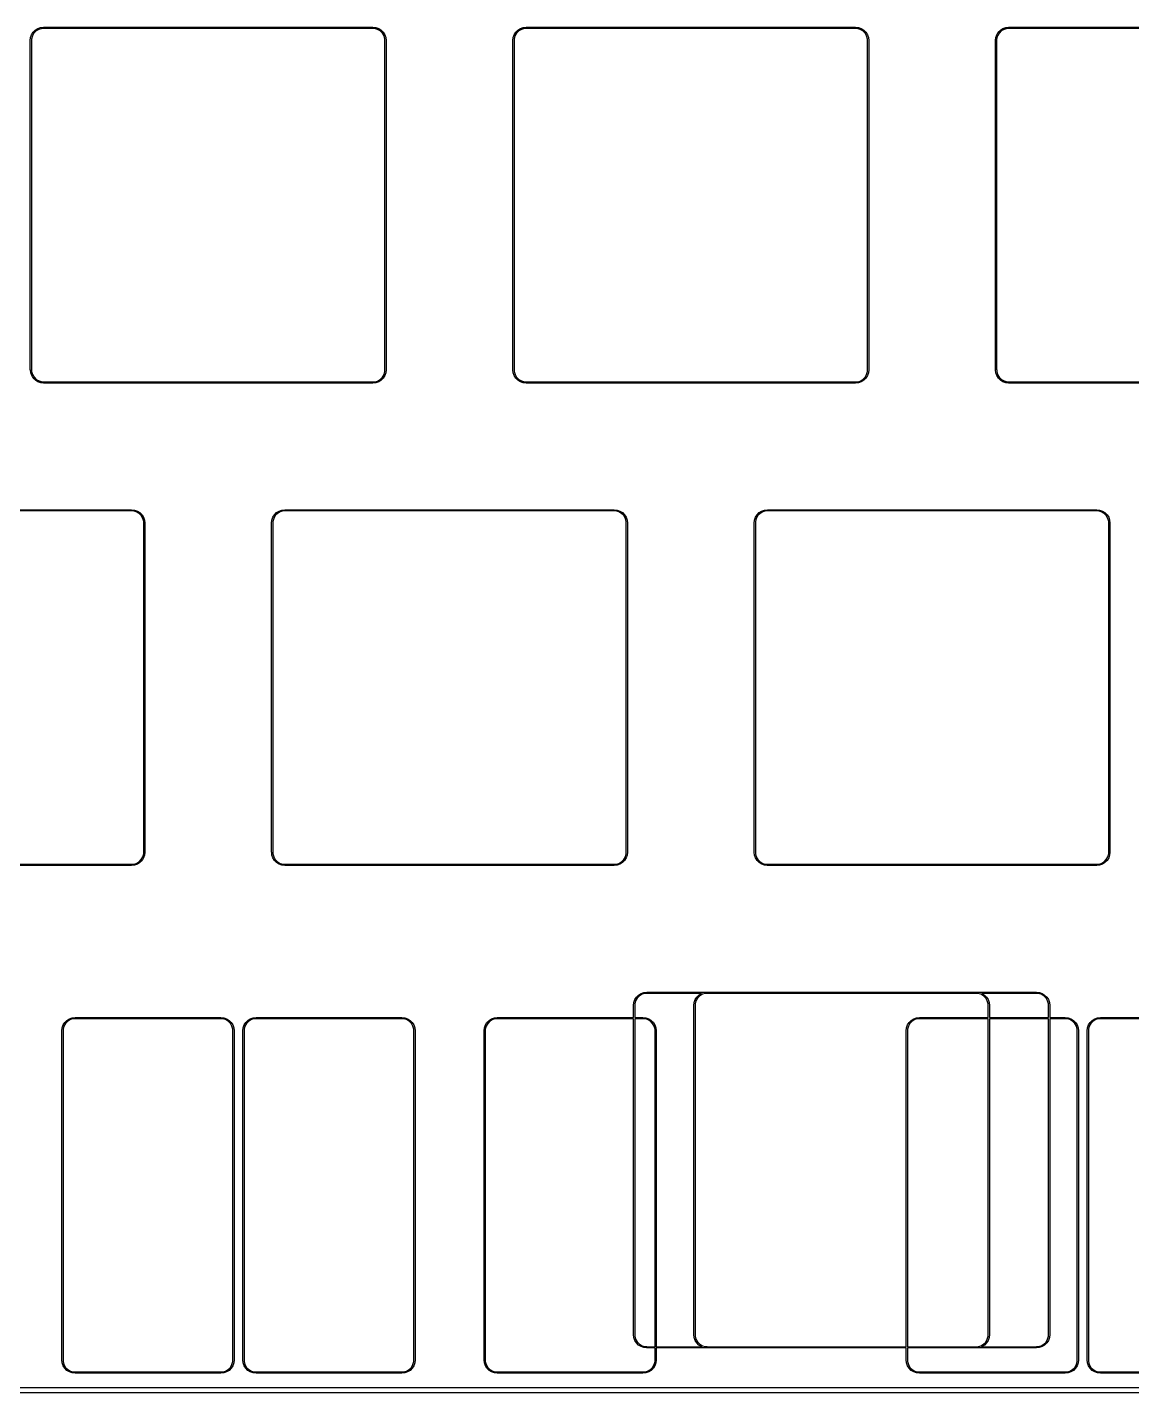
# Model space of a CAD drawing. Extents: x 2.3 to 14.3, y -7 to -3.3.
# Drawn here: x 8.25 to 9.967, y -7.002 to -4.88 of the extents above; entities that cross this region are included whole.
import ezdxf

# ---------------------------------------------------------------- set-up
doc = ezdxf.new("R2010")
doc.units = 0
doc.header["$MEASUREMENT"] = 0
doc.layers.add('BLACK', color=7, linetype='CONTINUOUS')

msp = doc.modelspace()

# ---------------------------------------------------------------- linework, layer by layer
at = {"layer": 'BLACK', "linetype": 'CONTINUOUS'}
for p, q in [((8.26246, -4.88419), (8.26638, -4.88172)), ((8.26638, -4.88172), (8.27075, -4.88019)), ((8.27288, -4.88164), (8.26813, -4.88292)), ((8.27075, -4.88019), (8.27534, -4.87968)), ((8.27534, -4.88164), (8.27288, -4.88164)), ((8.27534, -4.87968), (8.27534, -4.87968)), ((8.27534, -4.87968), (8.78716, -4.87968)), ((8.78716, -4.88164), (8.27534, -4.88164)), ((8.78716, -4.87968), (8.78716, -4.87968)), ((8.78716, -4.87968), (8.79175, -4.88019)), ((8.78962, -4.88164), (8.78716, -4.88164)), ((8.79437, -4.88292), (8.78962, -4.88164)), ((8.79175, -4.88019), (8.79612, -4.88172)), ((8.79612, -4.88172), (8.80004, -4.88419)), ((9.01246, -4.88419), (9.01638, -4.88172)), ((9.01638, -4.88172), (9.02075, -4.88019)), ((9.02288, -4.88164), (9.01813, -4.88292)), ((9.02075, -4.88019), (9.02534, -4.87968)), ((9.02534, -4.88164), (9.02288, -4.88164)), ((9.02534, -4.87968), (9.02534, -4.87968)), ((9.02534, -4.87968), (9.53716, -4.87968)), ((9.53716, -4.88164), (9.02534, -4.88164)), ((9.53716, -4.87968), (9.53716, -4.87968)), ((9.53716, -4.87968), (9.54175, -4.88019)), ((9.53962, -4.88164), (9.53716, -4.88164)), ((9.54437, -4.88292), (9.53962, -4.88164)), ((9.54175, -4.88019), (9.54612, -4.88172)), ((9.54612, -4.88172), (9.55004, -4.88419)), ((9.76246, -4.88419), (9.76638, -4.88172)), ((9.76638, -4.88172), (9.77075, -4.88019)), ((9.77288, -4.88164), (9.76813, -4.88292)), ((9.77075, -4.88019), (9.77534, -4.87968)), ((9.77534, -4.88164), (9.77288, -4.88164)), ((9.77534, -4.87968), (9.77534, -4.87968)), ((9.77534, -4.87968), (10.2872, -4.87968)), ((10.2872, -4.88164), (9.77534, -4.88164)), ((8.25468, -4.90034), (8.25519, -4.89575)), ((8.25468, -5.41216), (8.25468, -4.90034)), ((8.25468, -4.90034), (8.25468, -4.90034)), ((8.25468, -4.90034), (8.25468, -4.90034)), ((8.25519, -4.89575), (8.25672, -4.89138)), ((8.25792, -4.89313), (8.25664, -4.89788)), ((8.25664, -4.89788), (8.25664, -4.90034)), ((8.25664, -4.90034), (8.25664, -5.41178)), ((8.25672, -4.89138), (8.25919, -4.88746)), ((8.26038, -4.88886), (8.25792, -4.89313)), ((8.25919, -4.88746), (8.26246, -4.88419)), ((8.26386, -4.88538), (8.26038, -4.88886)), ((8.26813, -4.88292), (8.26386, -4.88538)), ((8.79864, -4.88538), (8.79437, -4.88292)), ((8.80212, -4.88886), (8.79864, -4.88538)), ((8.80004, -4.88419), (8.80331, -4.88746)), ((8.80458, -4.89313), (8.80212, -4.88886)), ((8.80331, -4.88746), (8.80578, -4.89138)), ((8.80586, -4.89788), (8.80458, -4.89313)), ((8.80578, -4.89138), (8.80731, -4.89575)), ((8.80586, -4.90034), (8.80586, -4.89788)), ((8.80586, -5.41216), (8.80586, -4.90034)), ((8.80586, -4.90034), (8.80586, -4.90034)), ((8.80731, -4.89575), (8.80782, -4.90034)), ((8.80782, -4.90034), (8.80782, -4.90034)), ((8.80782, -4.90034), (8.80782, -4.90034)), ((8.80782, -4.90034), (8.80782, -5.41216)), ((9.00468, -4.90034), (9.00519, -4.89575)), ((9.00468, -5.41216), (9.00468, -4.90034)), ((9.00468, -4.90034), (9.00468, -4.90034)), ((9.00468, -4.90034), (9.00468, -4.90034)), ((9.00519, -4.89575), (9.00672, -4.89138)), ((9.00792, -4.89313), (9.00664, -4.89788)), ((9.00664, -4.89788), (9.00664, -4.90034)), ((9.00664, -4.90034), (9.00664, -5.41178)), ((9.00672, -4.89138), (9.00919, -4.88746)), ((9.01038, -4.88886), (9.00792, -4.89313)), ((9.00919, -4.88746), (9.01246, -4.88419)), ((9.01386, -4.88538), (9.01038, -4.88886)), ((9.01813, -4.88292), (9.01386, -4.88538)), ((9.54864, -4.88538), (9.54437, -4.88292)), ((9.55212, -4.88886), (9.54864, -4.88538)), ((9.55004, -4.88419), (9.55331, -4.88746)), ((9.55458, -4.89313), (9.55212, -4.88886)), ((9.55331, -4.88746), (9.55578, -4.89138)), ((9.55586, -4.89788), (9.55458, -4.89313)), ((9.55578, -4.89138), (9.55731, -4.89575)), ((9.55586, -4.90034), (9.55586, -4.89788)), ((9.55586, -5.41216), (9.55586, -4.90034)), ((9.55586, -4.90034), (9.55586, -4.90034)), ((9.55731, -4.89575), (9.55782, -4.90034)), ((9.55782, -4.90034), (9.55782, -4.90034)), ((9.55782, -4.90034), (9.55782, -4.90034)), ((9.55782, -4.90034), (9.55782, -5.41216)), ((9.75468, -4.90034), (9.75519, -4.89575)), ((9.75468, -5.41216), (9.75468, -4.90034)), ((9.75468, -4.90034), (9.75468, -4.90034)), ((9.75468, -4.90034), (9.75468, -4.90034)), ((9.75519, -4.89575), (9.75672, -4.89138)), ((9.75792, -4.89313), (9.75664, -4.89788)), ((9.75664, -4.89788), (9.75664, -4.90034)), ((9.75664, -4.90034), (9.75664, -5.41178)), ((9.75672, -4.89138), (9.75919, -4.88746)), ((9.76038, -4.88886), (9.75792, -4.89313)), ((9.75919, -4.88746), (9.76246, -4.88419)), ((9.76386, -4.88538), (9.76038, -4.88886)), ((9.76813, -4.88292), (9.76386, -4.88538)), ((8.25483, -5.41253), (8.25468, -5.41216)), ((8.2553, -5.41671), (8.25483, -5.41253)), ((8.25664, -5.41178), (8.25675, -5.41211)), ((8.25675, -5.41211), (8.25675, -5.41211)), ((8.25675, -5.41211), (8.25675, -5.41457)), ((8.80586, -5.41462), (8.80586, -5.41216)), ((8.80586, -5.41216), (8.80586, -5.41216)), ((8.80782, -5.41216), (8.80731, -5.41675)), ((8.80782, -5.41216), (8.80782, -5.41216)), ((8.80782, -5.41216), (8.80782, -5.41216)), ((9.00483, -5.41253), (9.00468, -5.41216)), ((9.0053, -5.41671), (9.00483, -5.41253)), ((9.00664, -5.41178), (9.00675, -5.41211)), ((9.00675, -5.41211), (9.00675, -5.41211)), ((9.00675, -5.41211), (9.00675, -5.41457)), ((9.55586, -5.41462), (9.55586, -5.41216)), ((9.55586, -5.41216), (9.55586, -5.41216)), ((9.55782, -5.41216), (9.55731, -5.41675)), ((9.55782, -5.41216), (9.55782, -5.41216)), ((9.55782, -5.41216), (9.55782, -5.41216)), ((9.75483, -5.41253), (9.75468, -5.41216)), ((9.7553, -5.41671), (9.75483, -5.41253)), ((9.75664, -5.41178), (9.75675, -5.41211)), ((9.75675, -5.41211), (9.75675, -5.41211)), ((9.75675, -5.41211), (9.75675, -5.41457)), ((8.25683, -5.42108), (8.2553, -5.41671)), ((8.25675, -5.41457), (8.25803, -5.41933)), ((8.25929, -5.425), (8.25683, -5.42108)), ((8.25803, -5.41933), (8.26049, -5.42359)), ((8.26257, -5.42827), (8.25929, -5.425)), ((8.26049, -5.42359), (8.26397, -5.42708)), ((8.26648, -5.43073), (8.26257, -5.42827)), ((8.26397, -5.42708), (8.26823, -5.42954)), ((8.27085, -5.43226), (8.26648, -5.43073)), ((8.26823, -5.42954), (8.27299, -5.43081)), ((8.27516, -5.43275), (8.27085, -5.43226)), ((8.27299, -5.43081), (8.27545, -5.43081)), ((8.27534, -5.43282), (8.27516, -5.43275)), ((8.78716, -5.43282), (8.27534, -5.43282)), ((8.27545, -5.43081), (8.27559, -5.43086)), ((8.27559, -5.43086), (8.78716, -5.43086)), ((8.78716, -5.43086), (8.78962, -5.43086)), ((8.79175, -5.43231), (8.78716, -5.43282)), ((8.78716, -5.43282), (8.78716, -5.43282)), ((8.78716, -5.43282), (8.78716, -5.43282)), ((8.78962, -5.43086), (8.79437, -5.42958)), ((8.79612, -5.43078), (8.79175, -5.43231)), ((8.79437, -5.42958), (8.79864, -5.42712)), ((8.80004, -5.42831), (8.79612, -5.43078)), ((8.79864, -5.42712), (8.80212, -5.42364)), ((8.80331, -5.42504), (8.80004, -5.42831)), ((8.80212, -5.42364), (8.80458, -5.41937)), ((8.80578, -5.42112), (8.80331, -5.42504)), ((8.80458, -5.41937), (8.80586, -5.41462)), ((8.80731, -5.41675), (8.80578, -5.42112)), ((9.00683, -5.42108), (9.0053, -5.41671)), ((9.00675, -5.41457), (9.00803, -5.41933)), ((9.00929, -5.425), (9.00683, -5.42108)), ((9.00803, -5.41933), (9.01049, -5.42359)), ((9.01257, -5.42827), (9.00929, -5.425)), ((9.01049, -5.42359), (9.01397, -5.42708)), ((9.01648, -5.43073), (9.01257, -5.42827)), ((9.01397, -5.42708), (9.01823, -5.42954)), ((9.02085, -5.43226), (9.01648, -5.43073)), ((9.01823, -5.42954), (9.02299, -5.43081)), ((9.02516, -5.43275), (9.02085, -5.43226)), ((9.02299, -5.43081), (9.02545, -5.43081)), ((9.02534, -5.43282), (9.02516, -5.43275)), ((9.53716, -5.43282), (9.02534, -5.43282)), ((9.02545, -5.43081), (9.02559, -5.43086)), ((9.02559, -5.43086), (9.53716, -5.43086)), ((9.53716, -5.43086), (9.53962, -5.43086)), ((9.54175, -5.43231), (9.53716, -5.43282)), ((9.53716, -5.43282), (9.53716, -5.43282)), ((9.53716, -5.43282), (9.53716, -5.43282)), ((9.53962, -5.43086), (9.54437, -5.42958)), ((9.54612, -5.43078), (9.54175, -5.43231)), ((9.54437, -5.42958), (9.54864, -5.42712)), ((9.55004, -5.42831), (9.54612, -5.43078)), ((9.54864, -5.42712), (9.55212, -5.42364)), ((9.55331, -5.42504), (9.55004, -5.42831)), ((9.55212, -5.42364), (9.55458, -5.41937)), ((9.55578, -5.42112), (9.55331, -5.42504)), ((9.55458, -5.41937), (9.55586, -5.41462)), ((9.55731, -5.41675), (9.55578, -5.42112)), ((9.75683, -5.42108), (9.7553, -5.41671)), ((9.75675, -5.41457), (9.75803, -5.41933)), ((9.75929, -5.425), (9.75683, -5.42108)), ((9.75803, -5.41933), (9.76049, -5.42359)), ((9.76257, -5.42827), (9.75929, -5.425)), ((9.76049, -5.42359), (9.76397, -5.42708)), ((9.76648, -5.43073), (9.76257, -5.42827)), ((9.76397, -5.42708), (9.76823, -5.42954)), ((9.77085, -5.43226), (9.76648, -5.43073)), ((9.76823, -5.42954), (9.77299, -5.43081)), ((9.77516, -5.43275), (9.77085, -5.43226)), ((9.77299, -5.43081), (9.77545, -5.43081)), ((9.77534, -5.43282), (9.77516, -5.43275)), ((10.2872, -5.43282), (9.77534, -5.43282)), ((9.77545, -5.43081), (9.77559, -5.43086)), ((9.77559, -5.43086), (10.2872, -5.43086)), ((7.90034, -5.62968), (8.41216, -5.62968)), ((8.41216, -5.63164), (7.90034, -5.63164)), ((8.41216, -5.62968), (8.41216, -5.62968)), ((8.41216, -5.62968), (8.41675, -5.63019)), ((8.41462, -5.63164), (8.41216, -5.63164)), ((8.41937, -5.63292), (8.41462, -5.63164)), ((8.41675, -5.63019), (8.42112, -5.63172)), ((8.42364, -5.63538), (8.41937, -5.63292)), ((8.42112, -5.63172), (8.42504, -5.63419)), ((8.42712, -5.63886), (8.42364, -5.63538)), ((8.42504, -5.63419), (8.42831, -5.63746)), ((8.42958, -5.64313), (8.42712, -5.63886)), ((8.42831, -5.63746), (8.43078, -5.64138)), ((8.43086, -5.64788), (8.42958, -5.64313)), ((8.43078, -5.64138), (8.43231, -5.64575)), ((8.43231, -5.64575), (8.43282, -5.65034)), ((8.62968, -5.65034), (8.63019, -5.64575)), ((8.63019, -5.64575), (8.63172, -5.64138)), ((8.63292, -5.64313), (8.63164, -5.64788)), ((8.63172, -5.64138), (8.63419, -5.63746)), ((8.63538, -5.63886), (8.63292, -5.64313)), ((8.63419, -5.63746), (8.63746, -5.63419)), ((8.63886, -5.63538), (8.63538, -5.63886)), ((8.63746, -5.63419), (8.64138, -5.63172)), ((8.64313, -5.63292), (8.63886, -5.63538)), ((8.64138, -5.63172), (8.64575, -5.63019)), ((8.64788, -5.63164), (8.64313, -5.63292)), ((8.64575, -5.63019), (8.65034, -5.62968)), ((8.65034, -5.63164), (8.64788, -5.63164)), ((8.65034, -5.62968), (8.65034, -5.62968)), ((8.65034, -5.62968), (9.16216, -5.62968)), ((9.16216, -5.63164), (8.65034, -5.63164)), ((9.16216, -5.62968), (9.16216, -5.62968)), ((9.16216, -5.62968), (9.16675, -5.63019)), ((9.16462, -5.63164), (9.16216, -5.63164)), ((9.16937, -5.63292), (9.16462, -5.63164)), ((9.16675, -5.63019), (9.17112, -5.63172)), ((9.17364, -5.63538), (9.16937, -5.63292)), ((9.17112, -5.63172), (9.17504, -5.63419)), ((9.17712, -5.63886), (9.17364, -5.63538)), ((9.17504, -5.63419), (9.17831, -5.63746)), ((9.17958, -5.64313), (9.17712, -5.63886)), ((9.17831, -5.63746), (9.18078, -5.64138)), ((9.18086, -5.64788), (9.17958, -5.64313)), ((9.18078, -5.64138), (9.18231, -5.64575)), ((9.18231, -5.64575), (9.18282, -5.65034)), ((9.37968, -5.65034), (9.38019, -5.64575)), ((9.38019, -5.64575), (9.38172, -5.64138)), ((9.38292, -5.64313), (9.38164, -5.64788)), ((9.38172, -5.64138), (9.38419, -5.63746)), ((9.38538, -5.63886), (9.38292, -5.64313)), ((9.38419, -5.63746), (9.38746, -5.63419)), ((9.38886, -5.63538), (9.38538, -5.63886)), ((9.38746, -5.63419), (9.39138, -5.63172)), ((9.39313, -5.63292), (9.38886, -5.63538)), ((9.39138, -5.63172), (9.39575, -5.63019)), ((9.39788, -5.63164), (9.39313, -5.63292)), ((9.39575, -5.63019), (9.40034, -5.62968)), ((9.40034, -5.63164), (9.39788, -5.63164)), ((9.40034, -5.62968), (9.40034, -5.62968)), ((9.40034, -5.62968), (9.91216, -5.62968)), ((9.91216, -5.63164), (9.40034, -5.63164)), ((9.91216, -5.62968), (9.91216, -5.62968)), ((9.91216, -5.62968), (9.91675, -5.63019)), ((9.91462, -5.63164), (9.91216, -5.63164)), ((9.91937, -5.63292), (9.91462, -5.63164)), ((9.91675, -5.63019), (9.92112, -5.63172)), ((9.92364, -5.63538), (9.91937, -5.63292)), ((9.92112, -5.63172), (9.92504, -5.63419)), ((9.92712, -5.63886), (9.92364, -5.63538)), ((9.92504, -5.63419), (9.92831, -5.63746)), ((9.92958, -5.64313), (9.92712, -5.63886)), ((9.92831, -5.63746), (9.93078, -5.64138)), ((9.93086, -5.64788), (9.92958, -5.64313)), ((9.93078, -5.64138), (9.93231, -5.64575)), ((9.93231, -5.64575), (9.93282, -5.65034)), ((8.43086, -5.65034), (8.43086, -5.64788)), ((8.43086, -6.16216), (8.43086, -5.65034)), ((8.43086, -5.65034), (8.43086, -5.65034)), ((8.43282, -5.65034), (8.43282, -5.65034)), ((8.43282, -5.65034), (8.43282, -5.65034)), ((8.43282, -5.65034), (8.43282, -6.16216)), ((8.62968, -6.16216), (8.62968, -5.65034)), ((8.62968, -5.65034), (8.62968, -5.65034)), ((8.62968, -5.65034), (8.62968, -5.65034)), ((8.63164, -5.64788), (8.63164, -5.65034)), ((8.63164, -5.65034), (8.63164, -6.16178)), ((9.18086, -5.65034), (9.18086, -5.64788)), ((9.18086, -6.16216), (9.18086, -5.65034)), ((9.18086, -5.65034), (9.18086, -5.65034)), ((9.18282, -5.65034), (9.18282, -5.65034)), ((9.18282, -5.65034), (9.18282, -5.65034)), ((9.18282, -5.65034), (9.18282, -6.16216)), ((9.37968, -6.16216), (9.37968, -5.65034)), ((9.37968, -5.65034), (9.37968, -5.65034)), ((9.37968, -5.65034), (9.37968, -5.65034)), ((9.38164, -5.64788), (9.38164, -5.65034)), ((9.38164, -5.65034), (9.38164, -6.16178)), ((9.93086, -5.65034), (9.93086, -5.64788)), ((9.93086, -6.16216), (9.93086, -5.65034)), ((9.93086, -5.65034), (9.93086, -5.65034)), ((9.93282, -5.65034), (9.93282, -5.65034)), ((9.93282, -5.65034), (9.93282, -5.65034)), ((9.93282, -5.65034), (9.93282, -6.16216)), ((8.41937, -6.17958), (8.42364, -6.17712)), ((8.42364, -6.17712), (8.42712, -6.17364)), ((8.42831, -6.17504), (8.42504, -6.17831)), ((8.42712, -6.17364), (8.42958, -6.16937)), ((8.43078, -6.17112), (8.42831, -6.17504)), ((8.42958, -6.16937), (8.43086, -6.16462)), ((8.43231, -6.16675), (8.43078, -6.17112)), ((8.43086, -6.16462), (8.43086, -6.16216)), ((8.43086, -6.16216), (8.43086, -6.16216)), ((8.43282, -6.16216), (8.43231, -6.16675)), ((8.43282, -6.16216), (8.43282, -6.16216)), ((8.43282, -6.16216), (8.43282, -6.16216)), ((8.62983, -6.16253), (8.62968, -6.16216)), ((8.6303, -6.16671), (8.62983, -6.16253)), ((8.63183, -6.17108), (8.6303, -6.16671)), ((8.63164, -6.16178), (8.63175, -6.16211)), ((8.63175, -6.16211), (8.63175, -6.16211)), ((8.63175, -6.16211), (8.63175, -6.16457)), ((8.63175, -6.16457), (8.63303, -6.16933)), ((8.63429, -6.175), (8.63183, -6.17108)), ((8.63303, -6.16933), (8.63549, -6.17359)), ((8.63757, -6.17827), (8.63429, -6.175)), ((8.63549, -6.17359), (8.63897, -6.17708)), ((8.63897, -6.17708), (8.64323, -6.17954)), ((9.16937, -6.17958), (9.17364, -6.17712)), ((9.17364, -6.17712), (9.17712, -6.17364)), ((9.17831, -6.17504), (9.17504, -6.17831)), ((9.17712, -6.17364), (9.17958, -6.16937)), ((9.18078, -6.17112), (9.17831, -6.17504)), ((9.17958, -6.16937), (9.18086, -6.16462)), ((9.18231, -6.16675), (9.18078, -6.17112)), ((9.18086, -6.16462), (9.18086, -6.16216)), ((9.18086, -6.16216), (9.18086, -6.16216)), ((9.18282, -6.16216), (9.18231, -6.16675)), ((9.18282, -6.16216), (9.18282, -6.16216)), ((9.18282, -6.16216), (9.18282, -6.16216)), ((9.37983, -6.16253), (9.37968, -6.16216)), ((9.3803, -6.16671), (9.37983, -6.16253)), ((9.38183, -6.17108), (9.3803, -6.16671)), ((9.38164, -6.16178), (9.38175, -6.16211)), ((9.38175, -6.16211), (9.38175, -6.16211)), ((9.38175, -6.16211), (9.38175, -6.16457)), ((9.38175, -6.16457), (9.38303, -6.16933)), ((9.38429, -6.175), (9.38183, -6.17108)), ((9.38303, -6.16933), (9.38549, -6.17359)), ((9.38757, -6.17827), (9.38429, -6.175)), ((9.38549, -6.17359), (9.38897, -6.17708)), ((9.38897, -6.17708), (9.39323, -6.17954)), ((9.91937, -6.17958), (9.92364, -6.17712)), ((9.92364, -6.17712), (9.92712, -6.17364)), ((9.92831, -6.17504), (9.92504, -6.17831)), ((9.92712, -6.17364), (9.92958, -6.16937)), ((9.93078, -6.17112), (9.92831, -6.17504)), ((9.92958, -6.16937), (9.93086, -6.16462)), ((9.93231, -6.16675), (9.93078, -6.17112)), ((9.93086, -6.16462), (9.93086, -6.16216)), ((9.93086, -6.16216), (9.93086, -6.16216)), ((9.93282, -6.16216), (9.93231, -6.16675)), ((9.93282, -6.16216), (9.93282, -6.16216)), ((9.93282, -6.16216), (9.93282, -6.16216)), ((8.41216, -6.18282), (7.90034, -6.18282)), ((7.90059, -6.18086), (8.41216, -6.18086)), ((8.41216, -6.18086), (8.41462, -6.18086)), ((8.41675, -6.18231), (8.41216, -6.18282)), ((8.41216, -6.18282), (8.41216, -6.18282)), ((8.41216, -6.18282), (8.41216, -6.18282)), ((8.41462, -6.18086), (8.41937, -6.17958)), ((8.42112, -6.18078), (8.41675, -6.18231)), ((8.42504, -6.17831), (8.42112, -6.18078)), ((8.64148, -6.18073), (8.63757, -6.17827)), ((8.64585, -6.18226), (8.64148, -6.18073)), ((8.64323, -6.17954), (8.64799, -6.18081)), ((8.65016, -6.18275), (8.64585, -6.18226)), ((8.64799, -6.18081), (8.65045, -6.18081)), ((8.65034, -6.18282), (8.65016, -6.18275)), ((9.16216, -6.18282), (8.65034, -6.18282)), ((8.65045, -6.18081), (8.65059, -6.18086)), ((8.65059, -6.18086), (9.16216, -6.18086)), ((9.16216, -6.18086), (9.16462, -6.18086)), ((9.16675, -6.18231), (9.16216, -6.18282)), ((9.16216, -6.18282), (9.16216, -6.18282)), ((9.16216, -6.18282), (9.16216, -6.18282)), ((9.16462, -6.18086), (9.16937, -6.17958)), ((9.17112, -6.18078), (9.16675, -6.18231)), ((9.17504, -6.17831), (9.17112, -6.18078)), ((9.39148, -6.18073), (9.38757, -6.17827)), ((9.39585, -6.18226), (9.39148, -6.18073)), ((9.39323, -6.17954), (9.39799, -6.18081)), ((9.40016, -6.18275), (9.39585, -6.18226)), ((9.39799, -6.18081), (9.40045, -6.18081)), ((9.40034, -6.18282), (9.40016, -6.18275)), ((9.91216, -6.18282), (9.40034, -6.18282)), ((9.40045, -6.18081), (9.40059, -6.18086)), ((9.40059, -6.18086), (9.91216, -6.18086)), ((9.91216, -6.18086), (9.91462, -6.18086)), ((9.91675, -6.18231), (9.91216, -6.18282)), ((9.91216, -6.18282), (9.91216, -6.18282)), ((9.91216, -6.18282), (9.91216, -6.18282)), ((9.91462, -6.18086), (9.91937, -6.17958)), ((9.92112, -6.18078), (9.91675, -6.18231)), ((9.92504, -6.17831), (9.92112, -6.18078)), ((9.19422, -6.39138), (9.19669, -6.38746)), ((9.19788, -6.38886), (9.19542, -6.39313)), ((9.19669, -6.38746), (9.19996, -6.38419)), ((9.20136, -6.38538), (9.19788, -6.38886)), ((9.19996, -6.38419), (9.20388, -6.38172)), ((9.20563, -6.38292), (9.20136, -6.38538)), ((9.20388, -6.38172), (9.20825, -6.38019)), ((9.21038, -6.38164), (9.20563, -6.38292)), ((9.20825, -6.38019), (9.21284, -6.37968)), ((9.21284, -6.38164), (9.21038, -6.38164)), ((9.21284, -6.37968), (9.21284, -6.37968)), ((9.21284, -6.37968), (9.72466, -6.37968)), ((9.29786, -6.38164), (9.21284, -6.38164)), ((9.28797, -6.39138), (9.29044, -6.38746)), ((9.29163, -6.38886), (9.28917, -6.39313)), ((9.29044, -6.38746), (9.29371, -6.38419)), ((9.29511, -6.38538), (9.29163, -6.38886)), ((9.29371, -6.38419), (9.29763, -6.38172)), ((9.29938, -6.38292), (9.29511, -6.38538)), ((9.29763, -6.38172), (9.29786, -6.38164)), ((9.30413, -6.38165), (9.29938, -6.38292)), ((9.30659, -6.38165), (9.30413, -6.38165)), ((9.30659, -6.38164), (9.30659, -6.38165)), ((9.72466, -6.38164), (9.30659, -6.38164)), ((9.72466, -6.37968), (9.81841, -6.37968)), ((9.72712, -6.38164), (9.72466, -6.38164)), ((9.73187, -6.38292), (9.72712, -6.38164)), ((9.73614, -6.38538), (9.73187, -6.38292)), ((9.7334, -6.38164), (9.73362, -6.38172)), ((9.81841, -6.38164), (9.7334, -6.38164)), ((9.73362, -6.38172), (9.73754, -6.38419)), ((9.73962, -6.38886), (9.73614, -6.38538)), ((9.73754, -6.38419), (9.74081, -6.38746)), ((9.74208, -6.39313), (9.73962, -6.38886)), ((9.74081, -6.38746), (9.74328, -6.39138)), ((9.81841, -6.37968), (9.82301, -6.38019)), ((9.82087, -6.38164), (9.81841, -6.38164)), ((9.82562, -6.38292), (9.82087, -6.38164)), ((9.82301, -6.38019), (9.82737, -6.38172)), ((9.82989, -6.38538), (9.82562, -6.38292)), ((9.82737, -6.38172), (9.83129, -6.38418)), ((9.83337, -6.38886), (9.82989, -6.38538)), ((9.83129, -6.38418), (9.83457, -6.38746)), ((9.83583, -6.39313), (9.83337, -6.38886)), ((9.83457, -6.38746), (9.83703, -6.39138)), ((9.19218, -6.40034), (9.19269, -6.39575)), ((9.19218, -6.41905), (9.19218, -6.40034)), ((9.19218, -6.40034), (9.19218, -6.40034)), ((9.19218, -6.40034), (9.19218, -6.40034)), ((9.19269, -6.39575), (9.19422, -6.39138)), ((9.19542, -6.39313), (9.19414, -6.39788)), ((9.19414, -6.39788), (9.19414, -6.40034)), ((9.19414, -6.40034), (9.19414, -6.41905)), ((9.28593, -6.40034), (9.28644, -6.39575)), ((9.28593, -6.91216), (9.28593, -6.40034)), ((9.28593, -6.40034), (9.28593, -6.40034)), ((9.28593, -6.40034), (9.28593, -6.40034)), ((9.28644, -6.39575), (9.28797, -6.39138)), ((9.28917, -6.39313), (9.28789, -6.39788)), ((9.28789, -6.39788), (9.28789, -6.40034)), ((9.28789, -6.40034), (9.28789, -6.91178)), ((9.74336, -6.39788), (9.74208, -6.39313)), ((9.74328, -6.39138), (9.74481, -6.39575)), ((9.74336, -6.40034), (9.74336, -6.39788)), ((9.74336, -6.41905), (9.74336, -6.40034)), ((9.74336, -6.40034), (9.74336, -6.40034)), ((9.74481, -6.39575), (9.74532, -6.40034)), ((9.74532, -6.40034), (9.74532, -6.40034)), ((9.74532, -6.40034), (9.74532, -6.40034)), ((9.74532, -6.40034), (9.74532, -6.41905)), ((9.83711, -6.39788), (9.83583, -6.39313)), ((9.83703, -6.39138), (9.83856, -6.39574)), ((9.83711, -6.40034), (9.83711, -6.39788)), ((9.83711, -6.41905), (9.83711, -6.40034)), ((9.83711, -6.40034), (9.83711, -6.40034)), ((9.83856, -6.39574), (9.83908, -6.40034)), ((9.83908, -6.40034), (9.83907, -6.40034)), ((9.83907, -6.40034), (9.83907, -6.40034)), ((9.83907, -6.40034), (9.83907, -6.40034)), ((9.83907, -6.40034), (9.83907, -6.41905)), ((8.30416, -6.43511), (8.30569, -6.43075)), ((8.30569, -6.43075), (8.30815, -6.42683)), ((8.30935, -6.42823), (8.30688, -6.4325)), ((8.30815, -6.42683), (8.31142, -6.42355)), ((8.31283, -6.42475), (8.30935, -6.42823)), ((8.31142, -6.42355), (8.31534, -6.42109)), ((8.31709, -6.42229), (8.31283, -6.42475)), ((8.31534, -6.42109), (8.31971, -6.41956)), ((8.32185, -6.42101), (8.31709, -6.42229)), ((8.31971, -6.41956), (8.32431, -6.41904)), ((8.32431, -6.42101), (8.32185, -6.42101)), ((8.32431, -6.41904), (8.32431, -6.41905)), ((8.32431, -6.41905), (8.55064, -6.41905)), ((8.55064, -6.42101), (8.32431, -6.42101)), ((8.32431, -6.42101), (8.32431, -6.42101)), ((8.55064, -6.41905), (8.55064, -6.41905)), ((8.55064, -6.41905), (8.55064, -6.41905)), ((8.55064, -6.41905), (8.55524, -6.41956)), ((8.5531, -6.42101), (8.55064, -6.42101)), ((8.55786, -6.42229), (8.5531, -6.42101)), ((8.55524, -6.41956), (8.55961, -6.42109)), ((8.56212, -6.42475), (8.55786, -6.42229)), ((8.55961, -6.42109), (8.56353, -6.42356)), ((8.5656, -6.42823), (8.56212, -6.42475)), ((8.56353, -6.42356), (8.5668, -6.42683)), ((8.56807, -6.4325), (8.5656, -6.42823)), ((8.5668, -6.42683), (8.56926, -6.43075)), ((8.56926, -6.43075), (8.57079, -6.43512)), ((8.58541, -6.43512), (8.58694, -6.43075)), ((8.58694, -6.43075), (8.5894, -6.42683)), ((8.5906, -6.42823), (8.58814, -6.4325)), ((8.5894, -6.42683), (8.59267, -6.42356)), ((8.59408, -6.42475), (8.5906, -6.42823)), ((8.59267, -6.42356), (8.59659, -6.42109)), ((8.59834, -6.42229), (8.59408, -6.42475)), ((8.59659, -6.42109), (8.60096, -6.41956)), ((8.6031, -6.42101), (8.59834, -6.42229)), ((8.60096, -6.41956), (8.60556, -6.41905)), ((8.60556, -6.42101), (8.6031, -6.42101)), ((8.60556, -6.41905), (8.60556, -6.41905)), ((8.60556, -6.41905), (8.60556, -6.41905)), ((8.60556, -6.41905), (8.83194, -6.41905)), ((8.60556, -6.41905), (8.60556, -6.41905)), ((8.83194, -6.42101), (8.60556, -6.42101)), ((8.60556, -6.42101), (8.60556, -6.42101)), ((8.60556, -6.42101), (8.60556, -6.42101)), ((8.83194, -6.41905), (8.83194, -6.41905)), ((8.83194, -6.41905), (8.83654, -6.41956)), ((8.8344, -6.42101), (8.83194, -6.42101)), ((8.83916, -6.42229), (8.8344, -6.42101)), ((8.83654, -6.41956), (8.84091, -6.42109)), ((8.84342, -6.42475), (8.83916, -6.42229)), ((8.84091, -6.42109), (8.84483, -6.42356)), ((8.8469, -6.42823), (8.84342, -6.42475)), ((8.84483, -6.42356), (8.8481, -6.42683)), ((8.84936, -6.4325), (8.8469, -6.42823)), ((8.8481, -6.42683), (8.85056, -6.43075)), ((8.85056, -6.43075), (8.85209, -6.43512)), ((8.96041, -6.43512), (8.96194, -6.43075)), ((8.96194, -6.43075), (8.9644, -6.42683)), ((8.9656, -6.42823), (8.96314, -6.4325)), ((8.9644, -6.42683), (8.96767, -6.42356)), ((8.96908, -6.42475), (8.9656, -6.42823)), ((8.96767, -6.42356), (8.97159, -6.42109)), ((8.97334, -6.42229), (8.96908, -6.42475)), ((8.97159, -6.42109), (8.97596, -6.41956)), ((8.9781, -6.42101), (8.97334, -6.42229)), ((8.97596, -6.41956), (8.98056, -6.41905)), ((8.98056, -6.42101), (8.9781, -6.42101)), ((8.98056, -6.41905), (8.98056, -6.41905)), ((8.98056, -6.41905), (8.98056, -6.41905)), ((8.98056, -6.41905), (8.98056, -6.41905)), ((8.98056, -6.41905), (9.19218, -6.41905)), ((9.19218, -6.42101), (8.98056, -6.42101)), ((8.98056, -6.42101), (8.98056, -6.42101)), ((8.98056, -6.42101), (8.98056, -6.42101)), ((9.19218, -6.91216), (9.19218, -6.42101)), ((9.19414, -6.41905), (9.20694, -6.41905)), ((9.19414, -6.42101), (9.19414, -6.91178)), ((9.20694, -6.42101), (9.19414, -6.42101)), ((9.20694, -6.41905), (9.20694, -6.41905)), ((9.20694, -6.41905), (9.21154, -6.41956)), ((9.2094, -6.42101), (9.20694, -6.42101)), ((9.21416, -6.42229), (9.2094, -6.42101)), ((9.21154, -6.41956), (9.21591, -6.42109)), ((9.21842, -6.42475), (9.21416, -6.42229)), ((9.21591, -6.42109), (9.21983, -6.42356)), ((9.2219, -6.42823), (9.21842, -6.42475)), ((9.21983, -6.42356), (9.2231, -6.42683)), ((9.22436, -6.4325), (9.2219, -6.42823)), ((9.2231, -6.42683), (9.22556, -6.43075)), ((9.22556, -6.43075), (9.22709, -6.43512)), ((9.61668, -6.43512), (9.61821, -6.43075)), ((9.61821, -6.43075), (9.62068, -6.42683)), ((9.62187, -6.42823), (9.61941, -6.4325)), ((9.62068, -6.42683), (9.62395, -6.42356)), ((9.62535, -6.42475), (9.62187, -6.42823)), ((9.62395, -6.42356), (9.62787, -6.42109)), ((9.62962, -6.42229), (9.62535, -6.42475)), ((9.62787, -6.42109), (9.63224, -6.41957)), ((9.63437, -6.42102), (9.62962, -6.42229)), ((9.63224, -6.41957), (9.63683, -6.41905)), ((9.63683, -6.42102), (9.63437, -6.42102)), ((9.63683, -6.41905), (9.63683, -6.41905)), ((9.63683, -6.41905), (9.74336, -6.41905)), ((9.63683, -6.42101), (9.63683, -6.42102)), ((9.74336, -6.42101), (9.63683, -6.42101)), ((9.74336, -6.91216), (9.74336, -6.42101)), ((9.74532, -6.41905), (9.83711, -6.41905)), ((9.74532, -6.42101), (9.74532, -6.91216)), ((9.83711, -6.42101), (9.74532, -6.42101)), ((9.83711, -6.91216), (9.83711, -6.42101)), ((9.83907, -6.41905), (9.86317, -6.41905)), ((9.86317, -6.42101), (9.83907, -6.42101)), ((9.83907, -6.42101), (9.83907, -6.91216)), ((9.86317, -6.41905), (9.86776, -6.41956)), ((9.86563, -6.42101), (9.86317, -6.42101)), ((9.87038, -6.42229), (9.86563, -6.42101)), ((9.86776, -6.41956), (9.87213, -6.42109)), ((9.87465, -6.42475), (9.87038, -6.42229)), ((9.87213, -6.42109), (9.87605, -6.42355)), ((9.87813, -6.42823), (9.87465, -6.42475)), ((9.87605, -6.42355), (9.87932, -6.42683)), ((9.88059, -6.4325), (9.87813, -6.42823)), ((9.87932, -6.42683), (9.88179, -6.43075)), ((9.88179, -6.43075), (9.88331, -6.43512)), ((9.89791, -6.43512), (9.89944, -6.43075)), ((9.89944, -6.43075), (9.9019, -6.42683)), ((9.9031, -6.42823), (9.90063, -6.4325)), ((9.9019, -6.42683), (9.90517, -6.42355)), ((9.90658, -6.42475), (9.9031, -6.42823)), ((9.90517, -6.42355), (9.90909, -6.42109)), ((9.91084, -6.42229), (9.90658, -6.42475)), ((9.90909, -6.42109), (9.91346, -6.41956)), ((9.9156, -6.42101), (9.91084, -6.42229)), ((9.91346, -6.41956), (9.91806, -6.41905)), ((9.91806, -6.42101), (9.9156, -6.42101)), ((9.91806, -6.41905), (9.91806, -6.41905)), ((9.91806, -6.41905), (10.0359, -6.41905)), ((10.0359, -6.42101), (9.91806, -6.42101)), ((9.91806, -6.42101), (9.91806, -6.42101)), ((9.91806, -6.42101), (9.91806, -6.42101)), ((9.91806, -6.42101), (9.91806, -6.42101)), ((8.30364, -6.43971), (8.30416, -6.43511)), ((8.30364, -6.95153), (8.30364, -6.43971)), ((8.30364, -6.43971), (8.30364, -6.43971)), ((8.30688, -6.4325), (8.30561, -6.43725)), ((8.30561, -6.43725), (8.30561, -6.43971)), ((8.30561, -6.43971), (8.30561, -6.43971)), ((8.30561, -6.43971), (8.30561, -6.43971)), ((8.30561, -6.43971), (8.30561, -6.95153)), ((8.56934, -6.43725), (8.56807, -6.4325)), ((8.56934, -6.43971), (8.56934, -6.43725)), ((8.56939, -6.95153), (8.56934, -6.43971)), ((8.56934, -6.43971), (8.56934, -6.43971)), ((8.57079, -6.43512), (8.57131, -6.43971)), ((8.57131, -6.43971), (8.57131, -6.43971)), ((8.57131, -6.43971), (8.57136, -6.95153)), ((8.58489, -6.43971), (8.58541, -6.43512)), ((8.58489, -6.95153), (8.58489, -6.43971)), ((8.58489, -6.43971), (8.58489, -6.43971)), ((8.58489, -6.43971), (8.58489, -6.43971)), ((8.58814, -6.4325), (8.58686, -6.43725)), ((8.58686, -6.43725), (8.58686, -6.43971)), ((8.58686, -6.43971), (8.58686, -6.95153)), ((8.85064, -6.43725), (8.84936, -6.4325)), ((8.85064, -6.43971), (8.85064, -6.43725)), ((8.85064, -6.95153), (8.85064, -6.43971)), ((8.85064, -6.43971), (8.85064, -6.43971)), ((8.85209, -6.43512), (8.85261, -6.43971)), ((8.85261, -6.43971), (8.85261, -6.43971)), ((8.85261, -6.43971), (8.85261, -6.43971)), ((8.85261, -6.43971), (8.85261, -6.43971)), ((8.85261, -6.43971), (8.85261, -6.95153)), ((8.95989, -6.43971), (8.96041, -6.43512)), ((8.95989, -6.95153), (8.95989, -6.43971)), ((8.95989, -6.43971), (8.95989, -6.43971)), ((8.95989, -6.43971), (8.95989, -6.43971)), ((8.96314, -6.4325), (8.96186, -6.43725)), ((8.96186, -6.43725), (8.96186, -6.43971)), ((8.96186, -6.43971), (8.96186, -6.95153)), ((9.22564, -6.43725), (9.22436, -6.4325)), ((9.22564, -6.43971), (9.22564, -6.43725)), ((9.22564, -6.93086), (9.22564, -6.43971)), ((9.22564, -6.43971), (9.22564, -6.43971)), ((9.22709, -6.43512), (9.22761, -6.43971)), ((9.22761, -6.43971), (9.22761, -6.43971)), ((9.22761, -6.43971), (9.22761, -6.43971)), ((9.22761, -6.43971), (9.22761, -6.43971)), ((9.22761, -6.43971), (9.22761, -6.93086)), ((9.61617, -6.43971), (9.61668, -6.43512)), ((9.61617, -6.93086), (9.61617, -6.43971)), ((9.61617, -6.43971), (9.61617, -6.43971)), ((9.61617, -6.43971), (9.61617, -6.43971)), ((9.61941, -6.4325), (9.61813, -6.43725)), ((9.61813, -6.43725), (9.61813, -6.43971)), ((9.61813, -6.43971), (9.61813, -6.93086)), ((9.88186, -6.43725), (9.88059, -6.4325)), ((9.88186, -6.43971), (9.88186, -6.43725)), ((9.88187, -6.43971), (9.88186, -6.43971)), ((9.88191, -6.95153), (9.88187, -6.43971)), ((9.88187, -6.43971), (9.88187, -6.43971)), ((9.88187, -6.43971), (9.88187, -6.43971)), ((9.88331, -6.43512), (9.88383, -6.43971)), ((9.88383, -6.43971), (9.88383, -6.43971)), ((9.88383, -6.43971), (9.88388, -6.95153)), ((9.89739, -6.43971), (9.89791, -6.43512)), ((9.89739, -6.95153), (9.89739, -6.43971)), ((9.89739, -6.43971), (9.89739, -6.43971)), ((9.90063, -6.4325), (9.89936, -6.43725)), ((9.89936, -6.43725), (9.89936, -6.43971)), ((9.89936, -6.43971), (9.89936, -6.43971)), ((9.89936, -6.43971), (9.89936, -6.43971)), ((9.89936, -6.43971), (9.89936, -6.95153)), ((9.19233, -6.91253), (9.19218, -6.91216)), ((9.1928, -6.91671), (9.19233, -6.91253)), ((9.19433, -6.92108), (9.1928, -6.91671)), ((9.19414, -6.91178), (9.19425, -6.91211)), ((9.19425, -6.91211), (9.19425, -6.91211)), ((9.19425, -6.91211), (9.19425, -6.91457)), ((9.19425, -6.91457), (9.19553, -6.91933)), ((9.19553, -6.91933), (9.19799, -6.92359)), ((9.28608, -6.91253), (9.28593, -6.91216)), ((9.28655, -6.91671), (9.28608, -6.91253)), ((9.28808, -6.92108), (9.28655, -6.91671)), ((9.28789, -6.91178), (9.288, -6.91211)), ((9.288, -6.91211), (9.288, -6.91211)), ((9.288, -6.91211), (9.288, -6.91457)), ((9.288, -6.91457), (9.28928, -6.91933)), ((9.28928, -6.91933), (9.29174, -6.92359)), ((9.73962, -6.92364), (9.74208, -6.91937)), ((9.74208, -6.91937), (9.74336, -6.91462)), ((9.74481, -6.91675), (9.74328, -6.92112)), ((9.74336, -6.91462), (9.74336, -6.91216)), ((9.74336, -6.91216), (9.74336, -6.91216)), ((9.74532, -6.91216), (9.74481, -6.91675)), ((9.74532, -6.91216), (9.74532, -6.91216)), ((9.74532, -6.91216), (9.74532, -6.91216)), ((9.83337, -6.92364), (9.83583, -6.91937)), ((9.83583, -6.91937), (9.83711, -6.91462)), ((9.83856, -6.91675), (9.83703, -6.92112)), ((9.83711, -6.91462), (9.83711, -6.91216)), ((9.83907, -6.91216), (9.83856, -6.91675)), ((9.83907, -6.91216), (9.83907, -6.91216)), ((9.83907, -6.91216), (9.83907, -6.91216)), ((9.19679, -6.925), (9.19433, -6.92108)), ((9.20007, -6.92827), (9.19679, -6.925)), ((9.19799, -6.92359), (9.20147, -6.92708)), ((9.20398, -6.93073), (9.20007, -6.92827)), ((9.20147, -6.92708), (9.20573, -6.92954)), ((9.20835, -6.93226), (9.20398, -6.93073)), ((9.20573, -6.92954), (9.21049, -6.93081)), ((9.21266, -6.93275), (9.20835, -6.93226)), ((9.21049, -6.93081), (9.21295, -6.93081)), ((9.21284, -6.93282), (9.21266, -6.93275)), ((9.22564, -6.93282), (9.21284, -6.93282)), ((9.21295, -6.93081), (9.21309, -6.93086)), ((9.21309, -6.93086), (9.22564, -6.93086)), ((9.22564, -6.95153), (9.22564, -6.93282)), ((9.22761, -6.93086), (9.29809, -6.93086)), ((9.30659, -6.93282), (9.22761, -6.93282)), ((9.22761, -6.93282), (9.22761, -6.95153)), ((9.29054, -6.925), (9.28808, -6.92108)), ((9.29382, -6.92827), (9.29054, -6.925)), ((9.29174, -6.92359), (9.29522, -6.92708)), ((9.29774, -6.93073), (9.29382, -6.92827)), ((9.29522, -6.92708), (9.29949, -6.92954)), ((9.29809, -6.93086), (9.29774, -6.93073)), ((9.29949, -6.92954), (9.30424, -6.93081)), ((9.30424, -6.93081), (9.3067, -6.93081)), ((9.61617, -6.93282), (9.30659, -6.93282)), ((9.3067, -6.93081), (9.30684, -6.93086)), ((9.30684, -6.93086), (9.61617, -6.93086)), ((9.61617, -6.95153), (9.61617, -6.93282)), ((9.61813, -6.93086), (9.72466, -6.93086)), ((9.72466, -6.93282), (9.61813, -6.93282)), ((9.61813, -6.93282), (9.61813, -6.95153)), ((9.72466, -6.93086), (9.72712, -6.93086)), ((9.81841, -6.93282), (9.72466, -6.93282)), ((9.72466, -6.93282), (9.72466, -6.93282)), ((9.72712, -6.93086), (9.73187, -6.92958)), ((9.73187, -6.92958), (9.73614, -6.92712)), ((9.73362, -6.93078), (9.7334, -6.93086)), ((9.7334, -6.93086), (9.81841, -6.93086)), ((9.73754, -6.92831), (9.73362, -6.93078)), ((9.73614, -6.92712), (9.73962, -6.92364)), ((9.74081, -6.92504), (9.73754, -6.92831)), ((9.74328, -6.92112), (9.74081, -6.92504)), ((9.81841, -6.93086), (9.81841, -6.93085)), ((9.81841, -6.93085), (9.82087, -6.93085)), ((9.823, -6.9323), (9.81841, -6.93282)), ((9.81841, -6.93282), (9.81841, -6.93282)), ((9.82087, -6.93085), (9.82562, -6.92958)), ((9.82737, -6.93078), (9.823, -6.9323)), ((9.82562, -6.92958), (9.82989, -6.92712)), ((9.83129, -6.92831), (9.82737, -6.93078)), ((9.82989, -6.92712), (9.83337, -6.92364)), ((9.83456, -6.92504), (9.83129, -6.92831)), ((9.83703, -6.92112), (9.83456, -6.92504)), ((8.30416, -6.95612), (8.30364, -6.95153)), ((8.30364, -6.95153), (8.30364, -6.95153)), ((8.30364, -6.95153), (8.30364, -6.95153)), ((8.30364, -6.95153), (8.30364, -6.95153)), ((8.30364, -6.95153), (8.30364, -6.95153)), ((8.30569, -6.96049), (8.30416, -6.95612)), ((8.30561, -6.95153), (8.30561, -6.95153)), ((8.30561, -6.95153), (8.30561, -6.95399)), ((8.30561, -6.95399), (8.30689, -6.95874)), ((8.30815, -6.96441), (8.30569, -6.96049)), ((8.30689, -6.95874), (8.30935, -6.96301)), ((8.56565, -6.96301), (8.56812, -6.95874)), ((8.56931, -6.96049), (8.56685, -6.96441)), ((8.56812, -6.95874), (8.56939, -6.95399)), ((8.57084, -6.95613), (8.56931, -6.96049)), ((8.56939, -6.95399), (8.56939, -6.95153)), ((8.57136, -6.95153), (8.57084, -6.95613)), ((8.57136, -6.95153), (8.57136, -6.95153)), ((8.58541, -6.95612), (8.58489, -6.95153)), ((8.58489, -6.95153), (8.58489, -6.95153)), ((8.58489, -6.95153), (8.58489, -6.95153)), ((8.58489, -6.95153), (8.58489, -6.95153)), ((8.58694, -6.96049), (8.58541, -6.95612)), ((8.58686, -6.95153), (8.58686, -6.95153)), ((8.58686, -6.95153), (8.58686, -6.95399)), ((8.58686, -6.95399), (8.58814, -6.95874)), ((8.5894, -6.96441), (8.58694, -6.96049)), ((8.58814, -6.95874), (8.5906, -6.96301)), ((8.8469, -6.96301), (8.84936, -6.95874)), ((8.85056, -6.96049), (8.8481, -6.96441)), ((8.84936, -6.95874), (8.85064, -6.95399)), ((8.85209, -6.95612), (8.85056, -6.96049)), ((8.85064, -6.95399), (8.85064, -6.95153)), ((8.85261, -6.95153), (8.85209, -6.95612)), ((8.85261, -6.95153), (8.85261, -6.95153)), ((8.85261, -6.95153), (8.85261, -6.95153)), ((8.96041, -6.95612), (8.95989, -6.95153)), ((8.95989, -6.95153), (8.95989, -6.95153)), ((8.95989, -6.95153), (8.95989, -6.95153)), ((8.95989, -6.95153), (8.95989, -6.95153)), ((8.96194, -6.96049), (8.96041, -6.95612)), ((8.96186, -6.95153), (8.96186, -6.95153)), ((8.96186, -6.95153), (8.96186, -6.95399)), ((8.96186, -6.95399), (8.96314, -6.95874)), ((8.9644, -6.96441), (8.96194, -6.96049)), ((8.96314, -6.95874), (8.9656, -6.96301)), ((9.2219, -6.96301), (9.22436, -6.95874)), ((9.22556, -6.96049), (9.2231, -6.96441)), ((9.22436, -6.95874), (9.22564, -6.95399)), ((9.22709, -6.95612), (9.22556, -6.96049)), ((9.22564, -6.95399), (9.22564, -6.95153)), ((9.22761, -6.95153), (9.22709, -6.95612)), ((9.22761, -6.95153), (9.22761, -6.95153)), ((9.22761, -6.95153), (9.22761, -6.95153)), ((9.61669, -6.95612), (9.61617, -6.95153)), ((9.61617, -6.95153), (9.61617, -6.95153)), ((9.61821, -6.96049), (9.61669, -6.95612)), ((9.61813, -6.95153), (9.61813, -6.95153)), ((9.61813, -6.95153), (9.61813, -6.95153)), ((9.61813, -6.95153), (9.61814, -6.95153)), ((9.61814, -6.95153), (9.61814, -6.95399)), ((9.61814, -6.95399), (9.61941, -6.95874)), ((9.62068, -6.96441), (9.61821, -6.96049)), ((9.61941, -6.95874), (9.62187, -6.96301)), ((9.87818, -6.96301), (9.88064, -6.95874)), ((9.88184, -6.96049), (9.87937, -6.96441)), ((9.88064, -6.95874), (9.88191, -6.95399)), ((9.88336, -6.95613), (9.88184, -6.96049)), ((9.88191, -6.95399), (9.88191, -6.95153)), ((9.88388, -6.95153), (9.88336, -6.95613)), ((9.88388, -6.95153), (9.88388, -6.95153)), ((9.89791, -6.95612), (9.89739, -6.95153)), ((9.89739, -6.95153), (9.89739, -6.95153)), ((9.89739, -6.95153), (9.89739, -6.95153)), ((9.89739, -6.95153), (9.89739, -6.95153)), ((9.89944, -6.96049), (9.89791, -6.95612)), ((9.89936, -6.95153), (9.89936, -6.95153)), ((9.89936, -6.95153), (9.89936, -6.95399)), ((9.89936, -6.95399), (9.90064, -6.95874)), ((9.9019, -6.96441), (9.89944, -6.96049)), ((9.90064, -6.95874), (9.9031, -6.96301)), ((8.31143, -6.96768), (8.30815, -6.96441)), ((8.30935, -6.96301), (8.31283, -6.96649)), ((8.31534, -6.97015), (8.31143, -6.96768)), ((8.31283, -6.96649), (8.31709, -6.96895)), ((8.31971, -6.97168), (8.31534, -6.97015)), ((8.31709, -6.96895), (8.32185, -6.97023)), ((8.32431, -6.97219), (8.31971, -6.97168)), ((8.32185, -6.97023), (8.32431, -6.97023)), ((8.32431, -6.97023), (8.55069, -6.97023)), ((8.55069, -6.97219), (8.32431, -6.97219)), ((8.32431, -6.97219), (8.32431, -6.97219)), ((8.32431, -6.97219), (8.32431, -6.97219)), ((8.55069, -6.97023), (8.55069, -6.97023)), ((8.55069, -6.97023), (8.55315, -6.97023)), ((8.55529, -6.97168), (8.55069, -6.9722)), ((8.55069, -6.9722), (8.55069, -6.97219)), ((8.55315, -6.97023), (8.55791, -6.96895)), ((8.55966, -6.97015), (8.55529, -6.97168)), ((8.55791, -6.96895), (8.56217, -6.96649)), ((8.56358, -6.96769), (8.55966, -6.97015)), ((8.56217, -6.96649), (8.56565, -6.96301)), ((8.56685, -6.96441), (8.56358, -6.96769)), ((8.59267, -6.96768), (8.5894, -6.96441)), ((8.5906, -6.96301), (8.59408, -6.96649)), ((8.59659, -6.97015), (8.59267, -6.96768)), ((8.59408, -6.96649), (8.59834, -6.96895)), ((8.60096, -6.97168), (8.59659, -6.97015)), ((8.59834, -6.96895), (8.6031, -6.97023)), ((8.60556, -6.97219), (8.60096, -6.97168)), ((8.6031, -6.97023), (8.60556, -6.97023)), ((8.60556, -6.97023), (8.83194, -6.97023)), ((8.83194, -6.97219), (8.60556, -6.97219)), ((8.60556, -6.97219), (8.60556, -6.97219)), ((8.60556, -6.97219), (8.60556, -6.97219)), ((8.83194, -6.97023), (8.83194, -6.97023)), ((8.83194, -6.97023), (8.8344, -6.97023)), ((8.83654, -6.97168), (8.83194, -6.97219)), ((8.83194, -6.97219), (8.83194, -6.97219)), ((8.83194, -6.97219), (8.83194, -6.97219)), ((8.83194, -6.97219), (8.83194, -6.97219)), ((8.8344, -6.97023), (8.83916, -6.96895)), ((8.84091, -6.97015), (8.83654, -6.97168)), ((8.83916, -6.96895), (8.84342, -6.96649)), ((8.84483, -6.96768), (8.84091, -6.97015)), ((8.84342, -6.96649), (8.8469, -6.96301)), ((8.8481, -6.96441), (8.84483, -6.96768)), ((8.96767, -6.96768), (8.9644, -6.96441)), ((8.9656, -6.96301), (8.96908, -6.96649)), ((8.97159, -6.97015), (8.96767, -6.96768)), ((8.96908, -6.96649), (8.97334, -6.96895)), ((8.97596, -6.97168), (8.97159, -6.97015)), ((8.97334, -6.96895), (8.9781, -6.97023)), ((8.98056, -6.97219), (8.97596, -6.97168)), ((8.9781, -6.97023), (8.98056, -6.97023)), ((8.98056, -6.97023), (9.20694, -6.97023)), ((9.20694, -6.97219), (8.98056, -6.97219)), ((8.98056, -6.97219), (8.98056, -6.97219)), ((8.98056, -6.97219), (8.98056, -6.97219)), ((9.20694, -6.97023), (9.20694, -6.97023)), ((9.20694, -6.97023), (9.2094, -6.97023)), ((9.21154, -6.97168), (9.20694, -6.97219)), ((9.20694, -6.97219), (9.20694, -6.97219)), ((9.20694, -6.97219), (9.20694, -6.97219)), ((9.20694, -6.97219), (9.20694, -6.97219)), ((9.2094, -6.97023), (9.21416, -6.96895)), ((9.21591, -6.97015), (9.21154, -6.97168)), ((9.21416, -6.96895), (9.21842, -6.96649)), ((9.21983, -6.96768), (9.21591, -6.97015)), ((9.21842, -6.96649), (9.2219, -6.96301)), ((9.2231, -6.96441), (9.21983, -6.96768)), ((9.62395, -6.96769), (9.62068, -6.96441)), ((9.62187, -6.96301), (9.62535, -6.96649)), ((9.62787, -6.97015), (9.62395, -6.96769)), ((9.62535, -6.96649), (9.62962, -6.96895)), ((9.63224, -6.97168), (9.62787, -6.97015)), ((9.62962, -6.96895), (9.63437, -6.97023)), ((9.63683, -6.97219), (9.63224, -6.97168)), ((9.63437, -6.97023), (9.63683, -6.97023)), ((9.63683, -6.97023), (9.86321, -6.97023)), ((9.86321, -6.97219), (9.63683, -6.97219)), ((9.86321, -6.97023), (9.86322, -6.97023)), ((9.86781, -6.97168), (9.86321, -6.9722)), ((9.86321, -6.9722), (9.86321, -6.97219)), ((9.86322, -6.97023), (9.86567, -6.97023)), ((9.86567, -6.97023), (9.87043, -6.96895)), ((9.87218, -6.97015), (9.86781, -6.97168)), ((9.87043, -6.96895), (9.8747, -6.96649)), ((9.8761, -6.96769), (9.87218, -6.97015)), ((9.8747, -6.96649), (9.87818, -6.96301)), ((9.87937, -6.96441), (9.8761, -6.96769)), ((9.90517, -6.96768), (9.9019, -6.96441)), ((9.9031, -6.96301), (9.90658, -6.96649)), ((9.90909, -6.97015), (9.90517, -6.96768)), ((9.90658, -6.96649), (9.91084, -6.96895)), ((9.91346, -6.97168), (9.90909, -6.97015)), ((9.91084, -6.96895), (9.9156, -6.97023)), ((9.91806, -6.97219), (9.91346, -6.97168)), ((9.9156, -6.97023), (9.91806, -6.97023)), ((9.91806, -6.97023), (10.0968, -6.97023)), ((10.1056, -6.97219), (9.91806, -6.97219)), ((9.91806, -6.97219), (9.91806, -6.97219)), ((9.91806, -6.97219), (9.91806, -6.97219)), ((4.5525, -6.99453), (10.6028, -6.99453)), ((10.6028, -7.00241), (4.5525, -7.00241))]:
    msp.add_line(p, q, dxfattribs=at)

doc.saveas('drawing.dxf')
